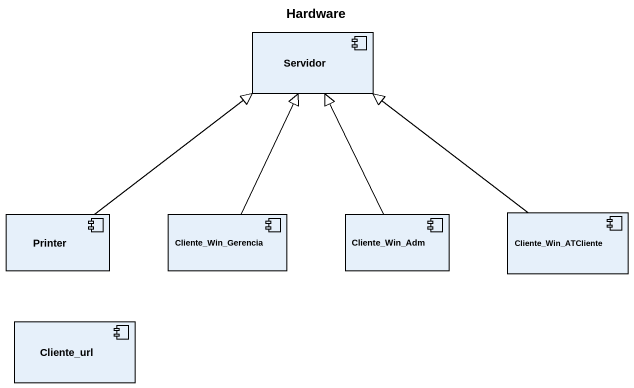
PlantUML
@startuml
title Hardware
component Servidor
component Printer
component Cliente_Win_Gerencia
component Cliente_Win_Adm
component Cliente_Win_ATCliente
component Cliente_url
Printer -up-|> Servidor
Cliente_Win_Gerencia -up-|> Servidor
Cliente_Win_Adm -up-|> Servidor
Cliente_Win_ATCliente -up-|> Servidor
@enduml
